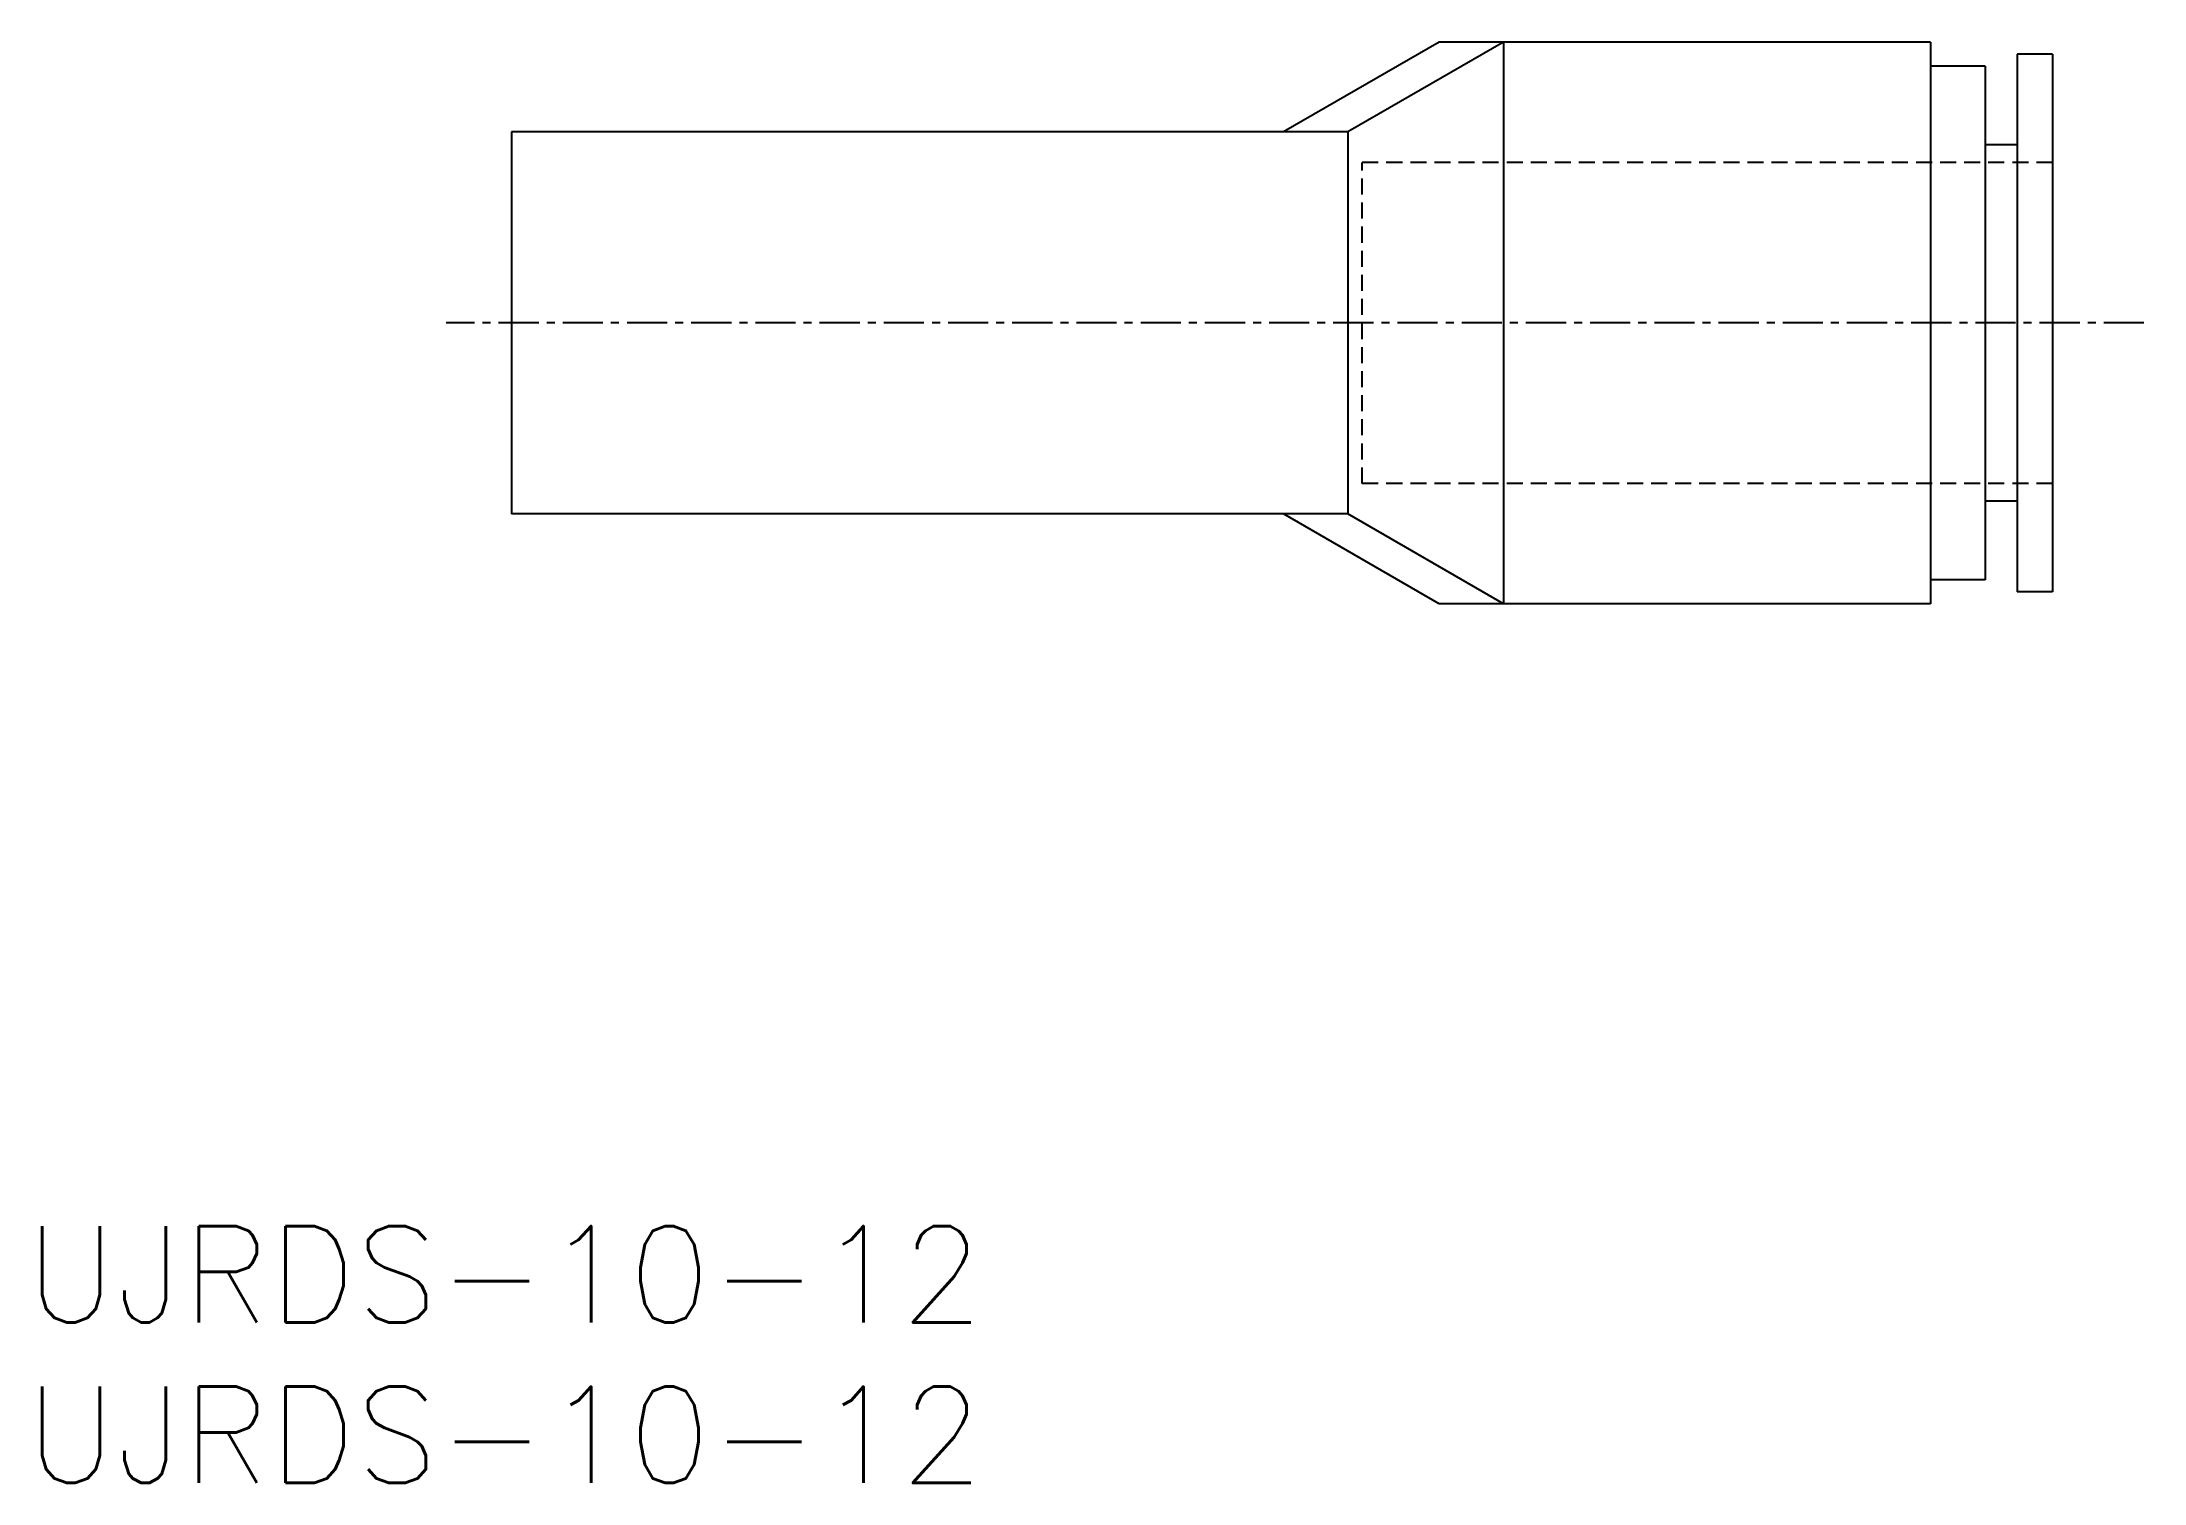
# Model space of a CAD drawing. Extents: x 0.5 to 66, y 0 to 44.9.
import ezdxf

# ---------------------------------------------------------------- set-up
doc = ezdxf.new("R2010")
doc.units = 0
doc.linetypes.add('CENTER', pattern=[2, 1.25, -0.25, 0.25, -0.25])
doc.linetypes.add('DASHED', pattern=[0.75, 0.5, -0.25])
doc.layers.get('0').update_dxf_attribs({"linetype": 'CONTINUOUS'})
doc.layers.add('CENTER', color=1, linetype='CENTER')
doc.styles.get("Standard").update_dxf_attribs({"font": 'txt.shx'})

# ---------------------------------------------------------------- blocks, each defined once
blk = doc.blocks.new('*U4')
at = {"color": 7, "linetype": 'CONTINUOUS'}
blk.add_text('UJRDS-10-12', height=3, dxfattribs=at).set_placement((0, 0))
blk = doc.blocks.new('*U5')
at = {"color": 7, "linetype": 'CONTINUOUS'}
blk.add_text('UJRDS-10-12', height=3, dxfattribs=at).set_placement((0, 5))

msp = doc.modelspace()

# ---------------------------------------------------------------- linework, layer by layer
at = {"color": 7, "linetype": 'CONTINUOUS'}
for p, q in [((44.035, 44.883), (39.185, 42.083)), ((46.035, 44.883), (41.185, 42.083)), ((59.335, 44.883), (44.035, 44.883)), ((46.035, 44.883), (46.035, 27.383)), ((59.335, 44.883), (59.335, 27.383)), ((61.035, 44.133), (59.335, 44.133)), ((61.035, 44.133), (61.035, 28.133)), ((63.135, 44.508), (62.035, 44.508)), ((62.035, 44.508), (62.035, 27.758)), ((63.135, 44.508), (63.135, 27.758)), ((41.185, 42.083), (15.135, 42.083)), ((15.135, 42.083), (15.135, 30.183)), ((41.185, 42.083), (41.185, 30.183)), ((62.035, 41.683), (61.035, 41.683)), ((41.185, 30.183), (15.135, 30.183)), ((44.035, 27.383), (39.185, 30.183)), ((46.035, 27.383), (41.185, 30.183)), ((62.035, 30.583), (61.035, 30.583)), ((61.035, 28.133), (59.335, 28.133)), ((63.135, 27.758), (62.035, 27.758)), ((59.335, 27.383), (44.035, 27.383))]:
    msp.add_line(p, q, dxfattribs=at)
at = {"color": 3, "linetype": 'DASHED'}
for p, q in [((63.135, 41.133), (41.635, 41.133)), ((41.635, 31.133), (41.635, 41.133)), ((63.135, 31.133), (41.635, 31.133))]:
    msp.add_line(p, q, dxfattribs=at)
at = {"layer": 'CENTER', "color": 1, "linetype": 'CENTER'}
msp.add_line((65.985, 36.133), (13.102, 36.133), dxfattribs=at)

# ---------------------------------------------------------------- block references
at = {"color": 7, "linetype": 'CONTINUOUS'}
for name in ['*U5', '*U4']:
    msp.add_blockref(name, (0, 0), dxfattribs=at)

doc.saveas('drawing.dxf')
